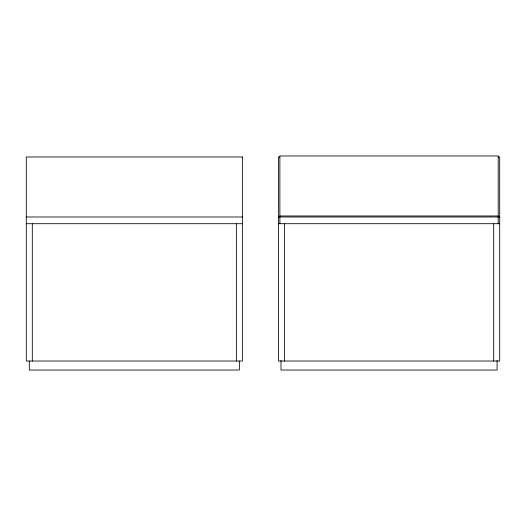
<?xml version="1.0" encoding="UTF-8"?>
<svg xmlns="http://www.w3.org/2000/svg" width="526" height="526" viewBox="0 0 526 526"><rect width="100%" height="100%" fill="white"/><g stroke="black" fill="none" stroke-linecap="round" stroke-linejoin="round"><path stroke-width="0.79" d="M279.878 156.972L278.379 156.972L278.379 361.033L499.7 361.033L499.7 156.972L498.201 156.972M279.878 215.982L498.201 215.982M26.3 216.988L242.368 216.988M278.379 216.988L499.7 216.988M26.3 223.701L242.368 223.701M278.379 223.701L499.7 223.701M498.201 223.701L498.201 155.966L279.878 155.966L279.878 223.701M497.077 360.435L497.077 370.034L281.009 370.034L281.009 360.435M493.697 223.701L493.697 361.033M284.382 223.701L284.382 361.033M239.369 361.033L239.369 370.034L29.298 370.034L29.298 361.033M236.365 223.701L236.365 361.033M32.303 223.701L32.303 361.033M242.368 156.972L26.3 156.972L26.3 361.033L242.368 361.033L242.368 156.972"/></g></svg>
